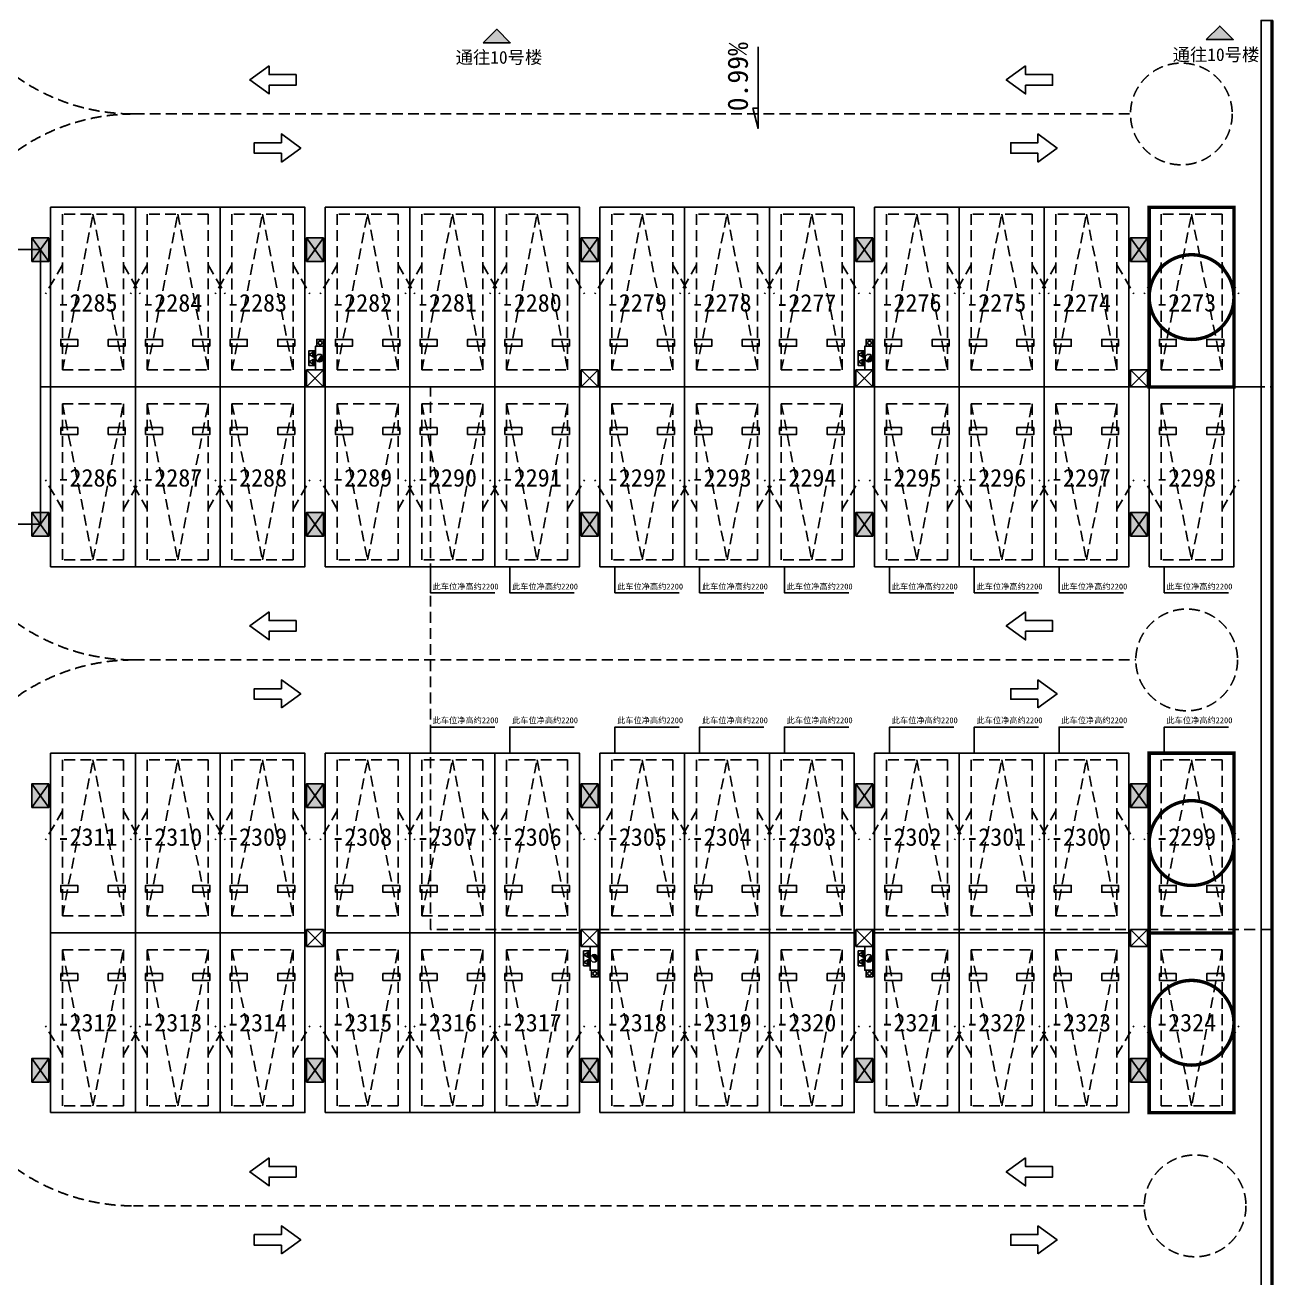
# Model space of a CAD drawing. Header units: millimetres. Extents: x 251690 to 518990, y -633409 to -276709.
# Drawn here: x 350347 to 387150, y -598225 to -561278 of the extents above; entities that cross this region are included whole.
import ezdxf
from ezdxf.enums import TextEntityAlignment as Align

# ---------------------------------------------------------------- set-up
doc = ezdxf.new("R2010")
doc.units = ezdxf.units.MM
doc.header["$LTSCALE"] = 100
doc.linetypes.add('A6-DK-B2F$0$HIDDEN2', pattern=[4.7625, 3.175, -1.5875])
doc.layers.get('Defpoints').update_dxf_attribs({"color": 189})
for name, color, linetype in [('A-DIMS-INSD', 3, 'Continuous'), ('A-HATCH', 251, 'Continuous'), ('A-LEVEL-RefEdit0', 181, 'Continuous'), ('A-ROOM-IDEN', 31, 'Continuous'), ('A-TITLE', 222, 'Continuous'), ('A-WIND-IDEN', 244, 'Continuous'), ('A6-DK-B2F$0$-ACO-DIMS', 144, 'Continuous'), ('A6-DK-B2F$0$A-CONC', 30, 'Continuous'), ('A6-DK-B2F$0$A-PRKG', 175, 'A6-DK-B2F$0$HIDDEN2'), ('A6-DK-B2F$0$A-PRKG-SIGN', 252, 'Continuous'), ('A6-DK-B2F$0$A-TRACK', 77, 'A6-DK-B2F$0$HIDDEN2'), ('A6-DK-B2F$0$A-VOID', 221, 'A6-DK-B2F$0$HIDDEN2'), ('A6-DK-BG-B2F$0$-ACO-DIMS', 144, 'Continuous'), ('A6-DK-BG-B2F$0$A-DRAIN', 152, 'Continuous'), ('A6-W-B2$0$S-WALL-S', 4, 'Continuous'), ('TP-DK-1(xhs)$0$P-J-DIM-L', 70, 'Continuous'), ('TP-DK-1(xhs)$0$P-X-L', 240, 'Continuous'), ('TP-DK-1(xhs)$0$P-X-M', 2, 'Continuous'), ('TP-DK-1(xhs)$0$P-X-X', 1, 'Continuous'), ('xref(dwg引用图层)', 7, 'Continuous'), ('留孔', 1, 'Continuous')]:
    doc.layers.add(name, color=color, linetype=linetype)
doc.layers.add('A6-W-B2$0$S-EDIT', color=241, linetype='Continuous', plot=False)
doc.styles.add('A6-DK-BG-B2F$0$华文细黑', font='STXIHEI.TTF')
doc.styles.add('华文细黑', font='STXIHEI.TTF')

# ---------------------------------------------------------------- blocks, each defined once
blk = doc.blocks.new('TP-DK-1(xhs)$0$PG01.1')
at = {"color": 1}
for p, q in [((108, 187), (0, 0)), ((80, 72), (66, 58)), ((89, 72), (66, 48)), ((99, 72), (66, 39)), ((109, 72), (66, 29)), ((118, 72), (66, 20)), ((128, 72), (66, 10)), ((138, 72), (66, 0)), ((147, 72), (76, 0)), ((150, 65), (85, 0)), ((150, 56), (94, 0)), ((150, 46), (104, 0)), ((216, 0), (108, 187)), ((150, 36), (114, 0)), ((150, 27), (123, 0)), ((150, 17), (133, 0)), ((150, 8), (142, 0)), ((324, 187), (216, 0)), ((296, 72), (282, 58)), ((305, 72), (282, 48)), ((315, 72), (282, 39)), ((325, 72), (282, 29)), ((334, 72), (282, 20)), ((344, 72), (282, 10)), ((354, 72), (282, 0)), ((363, 72), (292, 0)), ((366, 65), (301, 0)), ((366, 56), (310, 0)), ((366, 46), (320, 0)), ((432, 0), (324, 187)), ((366, 36), (330, 0)), ((366, 27), (339, 0)), ((366, 17), (349, 0)), ((366, 8), (358, 0))]:
    blk.add_line(p, q, dxfattribs=at)
at = {"color": 2}
for p, q in [((0, 0), (216, 0)), ((216, 0), (432, 0))]:
    blk.add_line(p, q, dxfattribs=at)
at = {"color": 1}
for points in [[(0, 0), (436, 0), (436, 190), (0, 190)], [(66, 72), (150, 72), (150, 0), (66, 0)], [(282, 72), (366, 72), (366, 0), (282, 0)]]:
    blk.add_lwpolyline(points, close=True, dxfattribs=at)
blk = doc.blocks.new('TP-DK-1(xhs)$0$PG02.4')
blk.add_hatch(color=1).paths.add_polyline_path([(265, 48, 0.699012), (461, 120, 0.141488), (444, 179)])
at = {"color": 1}
blk.add_line((265, 48), (444, 179), dxfattribs=at)
blk.add_lwpolyline([(0, 0), (700, 0), (700, 240), (0, 240)], close=True, dxfattribs=at)
blk.add_circle((350, 120), 111, dxfattribs=at)
blk = doc.blocks.new('TP-DK-1(xhs)')
at = {"layer": 'TP-DK-1(xhs)$0$P-J-DIM-L', "color": 8, "true_color": 0x808080}
for points in [[(59150, -570750), (58950, -570750), (58950, -570550), (59150, -570550)], [(75350, -570750), (75150, -570750), (75150, -570550), (75350, -570550)], [(67250, -589150), (67050, -589150), (67050, -589350), (67250, -589350)], [(75350, -589350), (75150, -589350), (75150, -589150), (75350, -589150)]]:
    blk.add_lwpolyline(points, close=True, dxfattribs=at)
at = {"layer": 'TP-DK-1(xhs)$0$P-X-L'}
for centre in [(59050, -570650), (75250, -570650), (67150, -589250), (75250, -589250)]:
    blk.add_circle(centre, 55, dxfattribs=at)
at = {"layer": 'TP-DK-1(xhs)$0$P-X-M', "extrusion": (0, 0, -1), "zscale": -1, "rotation": 270}
for p in [(-58910, -570882), (-75110, -570882), (-75110, -588582)]:
    blk.add_blockref('TP-DK-1(xhs)$0$PG01.1', p, dxfattribs=at)
at = {"layer": 'TP-DK-1(xhs)$0$P-X-M', "extrusion": (0, 0, -1), "xscale": -1, "zscale": -1, "rotation": 270}
blk.add_blockref('TP-DK-1(xhs)$0$PG01.1', (-67010, -589018), dxfattribs=at)
at = {"layer": 'TP-DK-1(xhs)$0$P-X-X', "xscale": -1, "rotation": 90}
for p in [(59150, -570750), (75350, -570750), (75350, -588450)]:
    blk.add_blockref('TP-DK-1(xhs)$0$PG02.4', p, dxfattribs=at)
at = {"layer": 'TP-DK-1(xhs)$0$P-X-X', "rotation": 90}
blk.add_blockref('TP-DK-1(xhs)$0$PG02.4', (67250, -589150), dxfattribs=at)
blk = doc.blocks.new('A6-W-B2$0$Z-1')
at = {"layer": 'A-DIMS-INSD'}
h = blk.add_hatch(color=252, dxfattribs=at)
h.dxf.hatch_style = 1
h.paths.add_polyline_path([(91833, 54651), (91833, 54151), (92533, 54151), (92533, 54651)])
at = {"layer": 'A6-W-B2$0$S-EDIT'}
for p, q in [((91833, 54151), (92533, 54651)), ((91833, 54651), (92533, 54151))]:
    blk.add_line(p, q, dxfattribs=at)
at = {"layer": 'A6-W-B2$0$S-WALL-S', "color": 0, "linetype": 'ByBlock', "lineweight": -2}
blk.add_lwpolyline([(91833, 54651), (91833, 54151), (92533, 54151), (92533, 54651), (91833, 54651)], dxfattribs=at)
blk = doc.blocks.new('A6-W-B2$0$Z-3')
at = {"layer": 'A6-W-B2$0$S-EDIT'}
for p, q in [((-250, 250), (250, -250)), ((250, 250), (-250, -250))]:
    blk.add_line(p, q, dxfattribs=at)
at = {"layer": 'A6-W-B2$0$S-WALL-S', "color": 0, "linetype": 'ByBlock', "lineweight": -2}
blk.add_lwpolyline([(250, 250), (-250, 250), (-250, -250), (250, -250), (250, 250)], dxfattribs=at)
blk = doc.blocks.new('A6-W-B2', base_point=(85957, 40190))
at = {"layer": 'A6-W-B2$0$S-WALL-S'}
blk.add_lwpolyline([(173107, 79050), (172757, 79050), (172757, 38215), (173107, 38215)], close=True, dxfattribs=at)
at = {"layer": 'A6-W-B2$0$S-WALL-S', "rotation": 270}
for p in [(82356, 164473), (90456, 164473), (98556, 164473), (106656, 164473), (114756, 164473), (82356, 156373), (90456, 156373), (98556, 156373), (106656, 156373), (114756, 156373), (82356, 148373), (90456, 148373), (98556, 148373), (106656, 148373), (114756, 148373), (82356, 140273), (90456, 140273), (98556, 140273), (106656, 140273), (114756, 140273)]:
    blk.add_blockref('A6-W-B2$0$Z-1', p, dxfattribs=at)
at = {"layer": 'A6-W-B2$0$S-WALL-S'}
for p in [(144857, 68490), (152957, 68490), (161057, 68490), (169157, 68490), (144857, 51990), (152957, 51990), (161057, 51990), (169157, 51990)]:
    blk.add_blockref('A6-W-B2$0$Z-3', p, dxfattribs=at)
blk = doc.blocks.new('A6-DK-B2F$0$标准车位')
blk.add_lwpolyline([(350, 4600), (1250, 0), (2150, 4600)])
blk.add_lwpolyline([(350, 4600), (2150, 4600), (2150, 0), (350, 0)], close=True)
at = {"layer": 'A6-DK-B2F$0$A-PRKG-SIGN'}
for points in [[(0, -200), (2500, -200), (2500, 5100), (0, 5100)], [(300, 3900), (800, 3900), (800, 3700), (300, 3700)], [(2200, 3900), (1700, 3900), (1700, 3700), (2200, 3700)]]:
    blk.add_lwpolyline(points, close=True, dxfattribs=at)
at = {"layer": 'Defpoints', "color": 8, "linetype": 'A6-DK-B2F$0$HIDDEN2', "extrusion": (-5.18032e-09, 4.98983e-22, 1), "elevation": 0}
for points in [[(350, 1500), (-145, 2357)], [(2150, 1500), (2645, 2357)]]:
    blk.add_lwpolyline(points, dxfattribs=at)
blk = doc.blocks.new('A6-DK-B2F$0$A$C48A675EB')
at = {"layer": 'A6-DK-B2F$0$A-TRACK', "linetype": 'ByBlock'}
blk.add_lwpolyline([(1047, -516), (1047, -195), (50, -195), (50, 195), (1047, 195), (1047, 517), (1759, 0)], close=True, dxfattribs=at)
blk = doc.blocks.new('rewrewr')
at = {"layer": 'A6-DK-B2F$0$-ACO-DIMS'}
blk.add_line((50800, 28050), (86800, 28050), dxfattribs=at)
blk.add_lwpolyline([(44000, 24000), (50800, 24000), (50800, 32100), (44300, 32100), (44300, 24000)], dxfattribs=at)
at = {"layer": 'A6-DK-B2F$0$A-CONC'}
for p, q in [((86800, 38870), (86800, -2125)), ((87100, 38870), (87100, -2125))]:
    blk.add_line(p, q, dxfattribs=at)
at = {"layer": 'A6-DK-B2F$0$A-TRACK'}
for p, q in [((53550, 36100), (82949, 36100)), ((53550, 20000, 0), (83106, 20000, 0)), ((83355, 3900, 0), (53550, 3900, 0))]:
    blk.add_line(p, q, dxfattribs=at)
for centre in [(84449, 36100), (84606, 20000, 0), (84855, 3900, 0)]:
    blk.add_circle(centre, 1500, dxfattribs=at)
for centre, start, end in [((53550, 42100, 0), 180, 270), ((53550, 30100, 0), 90, 180), ((53550, 26000, 0), 180, 270), ((53550, 14000, 0), 90, 180), ((53550, 9900, 0), 180, 270)]:
    blk.add_arc(centre, 6000, start, end, dxfattribs=at)
at = {"layer": 'A6-DK-B2F$0$A-VOID'}
blk.add_lwpolyline([(62300, 28050), (87100, 28050), (87100, 12050), (62300, 12050)], close=True, dxfattribs=at)
at = {"layer": 'A6-DK-B2F$0$A-PRKG', "extrusion": (-5.18032e-09, -4.98983e-22, -1), "zscale": -1, "rotation": 180}
for p in [(-51100, 33150, 0), (-53600, 33150, 0), (-56100, 33150, 0), (-59200, 33150, 0), (-61700, 33150, 0), (-64200, 33150, 0), (-67300, 33150, 0), (-69800, 33150, 0), (-72300, 33150, 0), (-75400, 33150, 0), (-77900, 33150, 0), (-80400, 33150, 0), (-83500, 33150, 0), (-51100, 17050, 0), (-53600, 17050, 0), (-56100, 17050, 0), (-59200, 17050, 0), (-61700, 17050, 0), (-64200, 17050, 0), (-67300, 17050, 0), (-69800, 17050, 0), (-72300, 17050, 0), (-75400, 17050, 0), (-77900, 17050, 0), (-80400, 17050, 0), (-83500, 17050, 0)]:
    blk.add_blockref('A6-DK-B2F$0$标准车位', p, dxfattribs=at)
at = {"layer": 'A6-DK-B2F$0$A-PRKG', "extrusion": (-5.18032e-09, 4.98983e-22, -1), "xscale": -1, "zscale": -1}
for p in [(-51100, 22950, 0), (-53600, 22950, 0), (-56100, 22950, 0), (-59200, 22950, 0), (-61700, 22950, 0), (-64200, 22950, 0), (-67300, 22950, 0), (-69800, 22950, 0), (-72300, 22950, 0), (-75400, 22950, 0), (-77900, 22950, 0), (-80400, 22950, 0), (-83500, 22950, 0), (-51100, 6850, 0), (-53600, 6850, 0), (-56100, 6850, 0), (-59200, 6850, 0), (-61700, 6850, 0), (-64200, 6850, 0), (-67300, 6850, 0), (-69800, 6850, 0), (-72300, 6850, 0), (-75400, 6850, 0), (-77900, 6850, 0), (-80400, 6850, 0)]:
    blk.add_blockref('A6-DK-B2F$0$标准车位', p, dxfattribs=at)
at = {"layer": 'A6-DK-B2F$0$A-PRKG', "extrusion": (5.18032e-09, 4.98983e-22, -1), "zscale": -1}
blk.add_blockref('A6-DK-B2F$0$标准车位', (-86000, 6850, 0), dxfattribs=at)
at = {"layer": 'A6-DK-B2F$0$A-TRACK', "linetype": 'ByBlock', "xscale": 0.8, "yscale": 0.8, "zscale": 0.8, "rotation": 180}
for p in [(58382, 37104, 0), (80692, 37104, 0), (58382, 21004, 0), (80692, 21004, 0), (58382, 4904), (80692, 4904)]:
    blk.add_blockref('A6-DK-B2F$0$A$C48A675EB', p, dxfattribs=at)
at = {"layer": 'A6-DK-B2F$0$A-TRACK', "linetype": 'ByBlock', "xscale": 0.8, "yscale": 0.8, "zscale": 0.8}
for p in [(57069, 35096, 0), (79379, 35096, 0), (57069, 18996, 0), (79379, 18996, 0), (57069, 2896), (79379, 2896)]:
    blk.add_blockref('A6-DK-B2F$0$A$C48A675EB', p, dxfattribs=at)
blk = doc.blocks.new('A6-DK-BG-B2F$0$A-DRAIN-INDEX')
blk.add_lwpolyline([(300, 0), (0, 0), (-300, 0), (-500, 0), (-300, 50), (-300, 0)], close=True)
at = {"style": 'A6-DK-BG-B2F$0$华文细黑'}
blk.add_attdef('坡度', text='', height=250, dxfattribs=at).set_placement((0, 100), align=Align.CENTER)
blk = doc.blocks.new('A6-DK-BG-B2F')
at = {"layer": 'A6-DK-BG-B2F$0$-ACO-DIMS'}
blk.add_line((50800, 28050), (86800, 28050), dxfattribs=at)
blk.add_lwpolyline([(44000, 24000), (50800, 24000), (50800, 32100), (44300, 32100), (44300, 24000)], dxfattribs=at)
at = {"layer": 'A6-DK-BG-B2F$0$A-DRAIN'}
ref = blk.add_blockref('A6-DK-BG-B2F$0$A-DRAIN-INDEX', (71965, 37176), dxfattribs=dict(at, xscale=3, yscale=3, zscale=3, rotation=90))
ref.add_attrib('坡度', '0.99%', dxfattribs={"layer": '0', "height": 600, "rotation": 90, "style": 'A6-DK-BG-B2F$0$华文细黑'}).set_placement((71665, 37200), align=Align.CENTER)

msp = doc.modelspace()

# ---------------------------------------------------------------- hatches: boundary and pattern name
at = {"layer": 'A-HATCH'}
h = msp.add_hatch(color=256, dxfattribs=at)
h.dxf.hatch_style = 1
h.paths.add_polyline_path([(363858.5, -561800.6), (364258.5, -561400.6), (364658.5, -561800.6)])
h = msp.add_hatch(color=256, dxfattribs=at)
h.dxf.hatch_style = 1
h.paths.add_polyline_path([(385181.5, -561705.9), (385581.5, -561305.9), (385981.5, -561705.9)])

# ---------------------------------------------------------------- linework, layer by layer
at = {"layer": 'A-TITLE', "elevation": 0}
for points in [[(362300, -577250), (362300, -578017.7), (364197.7, -578017.7)], [(364642.3, -577250), (364642.3, -578017.7), (366540, -578017.7)], [(367742.3, -577250), (367742.3, -578017.7), (369640, -578017.7)], [(370242.3, -577250), (370242.3, -578017.7), (372140, -578017.7)], [(372742.3, -577250), (372742.3, -578017.7), (374640, -578017.7)], [(375842.3, -577250), (375842.3, -578017.7), (377740, -578017.7)], [(378342.3, -577250), (378342.3, -578017.7), (380240, -578017.7)], [(380842.3, -577250), (380842.3, -578017.7), (382740, -578017.7)], [(383942.3, -577250), (383942.3, -578017.7), (385840, -578017.7)], [(362300, -582750), (362300, -581982.3), (364197.7, -581982.3)], [(364642.3, -582750), (364642.3, -581982.3), (366540, -581982.3)], [(367742.3, -582750), (367742.3, -581982.3), (369640, -581982.3)], [(370242.3, -582750), (370242.3, -581982.3), (372140, -581982.3)], [(372742.3, -582750), (372742.3, -581982.3), (374640, -581982.3)], [(375842.3, -582750), (375842.3, -581982.3), (377740, -581982.3)], [(378342.3, -582750), (378342.3, -581982.3), (380240, -581982.3)], [(380842.3, -582750), (380842.3, -581982.3), (382740, -581982.3)], [(383942.3, -582750), (383942.3, -581982.3), (385840, -581982.3)]]:
    msp.add_lwpolyline(points, dxfattribs=at)
at = {"layer": 'A-WIND-IDEN'}
for points in [[(363858.5, -561800.6), (364258.5, -561400.6), (364658.5, -561800.6)], [(385181.5, -561705.9), (385581.5, -561305.9), (385981.5, -561705.9)]]:
    msp.add_lwpolyline(points, close=True, dxfattribs=at)
at = {"layer": 'A6-DK-B2F$0$A-VOID', "elevation": 0}
msp.add_lwpolyline([(362300, -571950), (387099.9, -571950), (387099.9, -587950), (362300, -587950)], close=True, dxfattribs=at)
at = {"layer": '留孔', "color": 1, "const_width": 100, "elevation": 0}
for points in [[(383500, -566650), (386000, -566650), (386000, -571950), (383500, -571950)], [(383500, -582750), (386000, -582750), (386000, -588050), (383500, -588050)], [(383500, -588050), (386000, -588050), (386000, -593350), (383500, -593350)]]:
    msp.add_lwpolyline(points, close=True, dxfattribs=at)
for points in [[(386000, -569300, 1), (383500, -569300, 1), (386000, -569300, 1)], [(386000, -585400, 1), (383500, -585400, 1), (386000, -585400, 1)], [(386000, -590700, 1), (383500, -590700, 1), (386000, -590700, 1)]]:
    msp.add_lwpolyline(points, format="xyb", dxfattribs=at)

# ---------------------------------------------------------------- block references
at = {"layer": 'A-LEVEL-RefEdit0'}
msp.add_blockref('A6-DK-BG-B2F', (300000, -600000), dxfattribs=at)
at = {"layer": 'xref(dwg引用图层)'}
for name, p in [('rewrewr', (300000, -600000)), ('A6-W-B2', (300000, -600000)), ('TP-DK-1(xhs)', (300000, 0))]:
    msp.add_blockref(name, p, dxfattribs=at)

# ---------------------------------------------------------------- texts
at = {"layer": 'A-ROOM-IDEN', "style": '华文细黑'}
for p in [(385470.3, -562337.3), (364323.7, -562417.3)]:
    msp.add_text('通往10号楼', height=375, dxfattribs=at).set_placement(p, align=Align.CENTER)
at = {"layer": 'A-TITLE', "style": '华文细黑'}
for s, p in [('-2285', (352189.9, -569472.4, 0)), ('-2284', (354689.9, -569472.4, 0)), ('-2283', (357189.9, -569472.4, 0)), ('-2282', (360289.9, -569472.4, 0)), ('-2281', (362789.9, -569472.4, 0)), ('-2280', (365289.9, -569472.4, 0)), ('-2279', (368389.9, -569472.4, 0)), ('-2278', (370889.9, -569472.4, 0)), ('-2277', (373389.9, -569472.4, 0)), ('-2276', (376489.9, -569472.4, 0)), ('-2275', (378989.9, -569472.4, 0)), ('-2274', (381489.9, -569472.4, 0)), ('-2273', (384589.9, -569472.4, 0)), ('-2286', (352189.9, -574631.9, 0)), ('-2287', (354689.9, -574631.9, 0)), ('-2288', (357189.9, -574631.9, 0)), ('-2289', (360289.9, -574631.9, 0)), ('-2290', (362789.9, -574631.9, 0)), ('-2291', (365289.9, -574631.9, 0)), ('-2292', (368389.9, -574631.9, 0)), ('-2293', (370889.9, -574631.9, 0)), ('-2294', (373389.9, -574631.9, 0)), ('-2295', (376489.9, -574631.9, 0)), ('-2296', (378989.9, -574631.9, 0)), ('-2297', (381489.9, -574631.9, 0)), ('-2298', (384589.9, -574631.9, 0)), ('-2311', (352189.9, -585225.2, 0)), ('-2310', (354689.9, -585225.2, 0)), ('-2309', (357189.9, -585225.2, 0)), ('-2308', (360289.9, -585225.2, 0)), ('-2307', (362789.9, -585225.2, 0)), ('-2306', (365289.9, -585225.2, 0)), ('-2305', (368389.9, -585225.2, 0)), ('-2304', (370889.9, -585225.2, 0)), ('-2303', (373389.9, -585225.2, 0)), ('-2302', (376489.9, -585225.2, 0)), ('-2301', (378989.9, -585225.2, 0)), ('-2300', (381489.9, -585225.2, 0)), ('-2299', (384589.9, -585225.2, 0)), ('-2312', (352189.9, -590700, 0)), ('-2313', (354689.9, -590700, 0)), ('-2314', (357189.9, -590700, 0)), ('-2315', (360289.9, -590700, 0)), ('-2316', (362789.9, -590700, 0)), ('-2317', (365289.9, -590700, 0)), ('-2318', (368389.9, -590700, 0)), ('-2319', (370889.9, -590700, 0)), ('-2320', (373389.9, -590700, 0)), ('-2321', (376489.9, -590700, 0)), ('-2322', (378989.9, -590700, 0)), ('-2323', (381489.9, -590700, 0)), ('-2324', (384589.9, -590700, 0))]:
    msp.add_text(s, height=520, dxfattribs=at).set_placement(p, align=Align.MIDDLE)
at = {"layer": 'A-TITLE', "char_height": 172.8, "style": '华文细黑'}
for insert, attachment_point in [((362366.7, -577748.9, 0), 1), ((364709, -577748.9, 0), 1), ((367809, -577748.9, 0), 1), ((370309, -577748.9, 0), 1), ((372809, -577748.9, 0), 1), ((375909, -577748.9, 0), 1), ((378409, -577748.9, 0), 1), ((380909, -577748.9, 0), 1), ((384009, -577748.9, 0), 1), ((362366.7, -581885.5, 0), 7), ((364709, -581885.5, 0), 7), ((367809, -581885.5, 0), 7), ((370309, -581885.5, 0), 7), ((372809, -581885.5, 0), 7), ((375909, -581885.5, 0), 7), ((378409, -581885.5, 0), 7), ((380909, -581885.5, 0), 7), ((384009, -581885.5, 0), 7)]:
    msp.add_mtext_dynamic_manual_height_columns('{\\fSimSun|b0|i0|c134|p2;此车位净高约2200}', width=2335.659, gutter_width=12.5, heights=[0], dxfattribs=dict(at, insert=insert, attachment_point=attachment_point))

doc.saveas('drawing.dxf')
